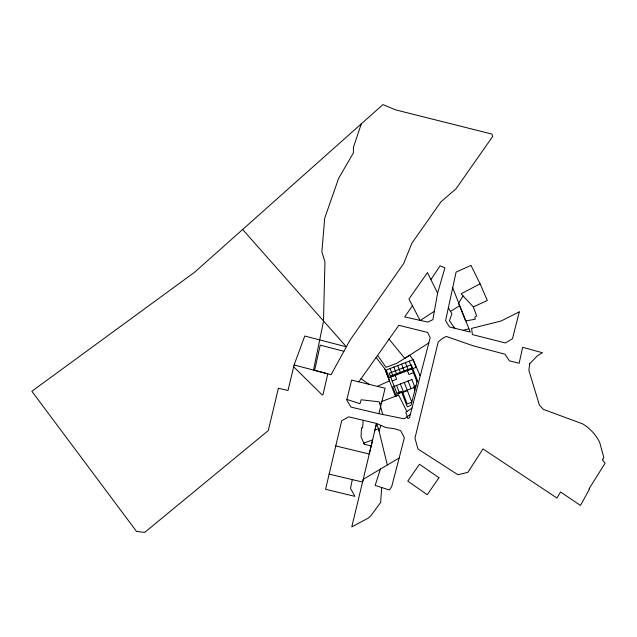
<?xml version="1.0" encoding="UTF-8"?>
<svg xmlns="http://www.w3.org/2000/svg" width="637" height="637" viewBox="0 0 637 637"><rect width="100%" height="100%" fill="white"/><g stroke="black" fill="none" stroke-linecap="round" stroke-linejoin="round"><path stroke-width="0.96" d="M381.698 487.305L380.639 502.482L370.83 515.819L368.385 518.032L351.775 526.91L363.225 479.327L399.16 458.003L404.344 437.786L400.609 430.604L394.16 428.661L385.958 427.578L376.523 423.446L348.75 416.845L341.711 420.746L325.587 489.272L354.936 496.382L350.525 488.412L352.277 479.605M363.225 420.285L362.596 427.841L361.458 427.746L361.068 436.839L364.364 444.331L371.188 445.932M437.587 293.155L430.883 279.571L440.135 265.772L444.905 267.882L437.587 293.155L432.873 319.663L427.793 322.075L404.678 316.931L412.45 305.752M343.9 351.29L331.089 374.691L314.614 370.352L320.22 345.143L343.9 351.29L350.103 339.959L403.778 263.376L411.844 243.238L440.923 201.841L456.028 188.799L492.735 136.398L491.883 134.057L395.434 109.819L382.917 104.595L194.667 272.198L31.85 391.269L136.517 531.417L144.687 532.405L268.296 430.564L278.393 388.228L288.004 390.521L294.103 364.969L304.749 336.033L346.361 346.815L242.657 229.479M380.448 468.967L375.153 485.418L389.366 489.972L391.707 486.604L399.16 458.003M376.523 423.446L374.914 430.246L378.458 428.605L376.523 423.446L362.572 482.042L329.09 474.111M378.872 413.7L385.114 388.252L351.608 380.074L346.759 400.076L350.963 407.091L378.872 413.7L404.264 418.835L410.395 414.321L420.213 376.013L413.23 359.841L409.734 355.295L396.604 363.393L386.006 367.318L377.606 355.39L398.85 325.308L427.658 332.442L430.19 337.714L420.316 375.623L419.64 374.683M410.395 414.321L409.527 417.681L407.935 418.644L405.785 412.29L412.02 408.022M361.29 123.857L353.447 147.314L353.376 152.912L338.597 178.448L324.711 218.157L321.86 251.981L324.95 261.863L323.469 321.542L313.515 370.065L314.614 370.352M379.039 431.01L380.942 425.317M463.075 295.894L458.536 303.316L465.623 320.952L475.266 319.209L474.748 317.33L476.643 315.936L473.347 306.891L461.108 293.784L480.099 283.839L470.982 265.374L456.092 272.087L445.589 320.658L449.499 326.964L470.273 332.068L452.668 287.781M358.798 381.866L377.606 355.39M428.828 342.913L404.79 358.352L388.873 338.98M434.131 311.453L420.173 320.53L408.938 299.032L427.443 272.612L430.883 279.571M454.714 328.246L449.443 320.682L451.936 313.802L450.494 311.429L459.476 305.768M473.347 306.891L487.329 300.481L480.099 283.839M377.367 386.364L389.478 380.854L384.939 369.03L376.149 357.492M392.153 380.918L396.612 379.206L394.781 374.437M413.445 372.733L408.906 374.476L407.123 369.85M415.993 385.855L413.636 386.77L414.91 390.091M406.908 411.566L398.627 395.091L395.426 396.31L384.939 369.03M381.889 401.406L398.627 395.091M390.298 376.101L411.685 368.154L416.996 381.953M463.107 330.3L468.816 328.843M379.708 403.571L381.467 403.125M335.675 445.924L369.253 454.006L372.629 439.92L363.807 443.065L364.364 444.331M294.103 364.969L327.776 373.815L323.023 394.566L322.314 395.004L293.665 366.793M346.902 399.455L359.945 403.691L361.211 399.765L379.246 401.843L382.741 414.392M361.044 378.689L368.998 384.342M448.344 307.902L450.494 311.429M409.265 361.155L412.219 368.839M405.419 362.628L408.373 370.312M401.581 364.109L404.535 371.793M408.078 381.006L411.032 388.689M397.743 365.59L400.697 373.266M404.24 382.487L407.194 390.17M393.897 367.063L396.851 374.747M400.402 383.96L403.356 391.644M390.059 368.544L393.013 376.22M396.556 385.441L399.51 393.125M378.458 428.605L387.28 464.851M529.713 363.743L528.877 370.344L539.412 405.108L543.329 409.368L582.656 423.868A45.012 45.012 0 0 1 599.688 442.42L603.868 457.756L602.57 459.221L603.016 459.699L602.586 460.097L605.15 463.147L588.994 488.866L589.432 489.152L580.466 505.428L560.544 491.979L556.929 498.023L483.005 448.918L467.861 472.359L457.915 474.732L417.936 448.989L414.974 438.192L438.248 341.782L443.185 337.944L446.346 336.463L473.148 345.795L505.045 354.228L509.409 360.829L519.147 363.265L522.643 347.3L542.437 352.731L537.437 355.772L529.713 363.743M519.259 311.891L512.49 338.741L505.42 342.961L472.383 334.592L471.603 328.389L501.144 320.976L519.259 311.891M417.378 380.464L410.992 405.395L407.282 406.82L401.35 391.397L396.851 393.125L389.207 373.242L411.327 364.738L417.378 380.464M438.941 477.702L427.268 494.694L407.768 481.15L419.472 464.262L438.941 477.702M413.102 359.674L386.221 370.017L389.175 377.701L416.057 367.358L413.102 359.674M411.924 379.533L392.718 386.914L395.673 394.598L414.878 387.216L411.924 379.533M407.385 390.656L402.775 392.432L407.202 403.954L411.813 402.178L407.385 390.656"/></g></svg>
